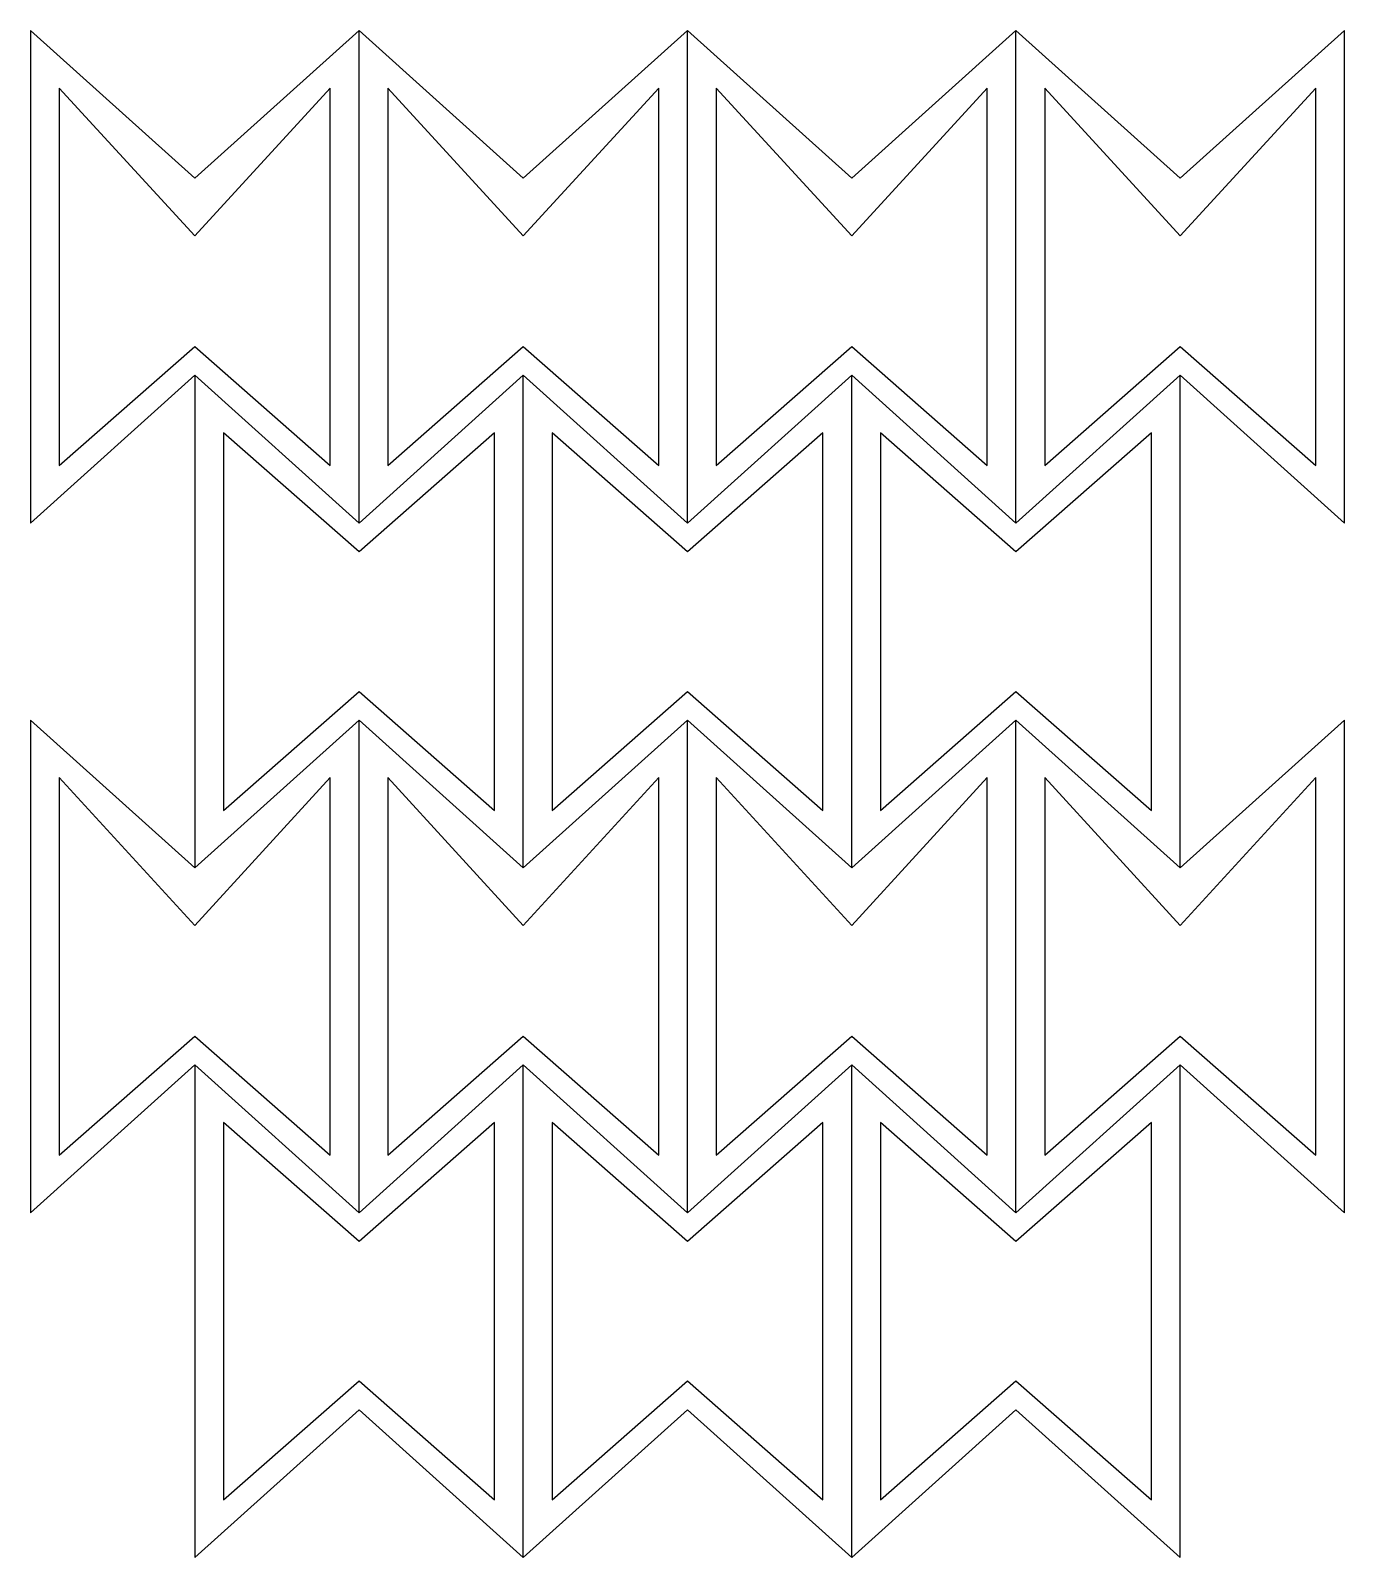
# Model space of a CAD drawing. Header units: metres. Extents: x 0 to 40, y 0 to 46.5.
import ezdxf

# ---------------------------------------------------------------- set-up
doc = ezdxf.new("R2010")
doc.units = ezdxf.units.M

msp = doc.modelspace()

# ---------------------------------------------------------------- linework, layer by layer
for p, q in [((5, 42), (0, 46.5)), ((0, 46.5), (0, 31.5)), ((10, 46.5), (5, 42)), ((10, 31.5), (10, 46.5)), ((15, 42), (10, 46.5)), ((20, 46.5), (15, 42)), ((20, 31.5), (20, 46.5)), ((25, 42), (20, 46.5)), ((30, 46.5), (25, 42)), ((30, 31.5), (30, 46.5)), ((35, 42), (30, 46.5)), ((40, 46.5), (35, 42)), ((40, 31.5), (40, 46.5)), ((5, 40.25), (0.875, 44.75)), ((0.875, 44.75), (0.875, 33.25)), ((9.125, 44.75), (5, 40.25)), ((9.125, 33.25), (9.125, 44.75)), ((15, 40.25), (10.875, 44.75)), ((10.875, 44.75), (10.875, 33.25)), ((19.125, 44.75), (15, 40.25)), ((19.125, 33.25), (19.125, 44.75)), ((25, 40.25), (20.875, 44.75)), ((20.875, 44.75), (20.875, 33.25)), ((29.125, 44.75), (25, 40.25)), ((29.125, 33.25), (29.125, 44.75)), ((35, 40.25), (30.875, 44.75)), ((30.875, 44.75), (30.875, 33.25)), ((39.125, 44.75), (35, 40.25)), ((39.125, 33.25), (39.125, 44.75)), ((0.875, 33.25), (5, 36.875)), ((5, 36.875), (9.125, 33.25)), ((10.875, 33.25), (15, 36.875)), ((15, 36.875), (19.125, 33.25)), ((20.875, 33.25), (25, 36.875)), ((25, 36.875), (29.125, 33.25)), ((30.875, 33.25), (35, 36.875)), ((35, 36.875), (39.125, 33.25)), ((0, 31.5), (5, 36)), ((10, 31.5), (5, 36)), ((5, 36), (5, 21)), ((15, 36), (10, 31.5)), ((15, 21), (15, 36)), ((20, 31.5), (15, 36)), ((25, 36), (20, 31.5)), ((25, 21), (25, 36)), ((30, 31.5), (25, 36)), ((35, 36), (30, 31.5)), ((35, 21), (35, 36)), ((35, 36), (40, 31.5)), ((10, 30.625), (5.875, 34.25)), ((5.875, 34.25), (5.875, 22.75)), ((14.125, 34.25), (10, 30.625)), ((14.125, 22.75), (14.125, 34.25)), ((20, 30.625), (15.875, 34.25)), ((15.875, 34.25), (15.875, 22.75)), ((24.125, 34.25), (20, 30.625)), ((24.125, 22.75), (24.125, 34.25)), ((30, 30.625), (25.875, 34.25)), ((25.875, 34.25), (25.875, 22.75)), ((34.125, 34.25), (30, 30.625)), ((34.125, 22.75), (34.125, 34.25)), ((5.875, 22.75), (10, 26.375)), ((10, 26.375), (14.125, 22.75)), ((15.875, 22.75), (20, 26.375)), ((20, 26.375), (24.125, 22.75)), ((25.875, 22.75), (30, 26.375)), ((30, 26.375), (34.125, 22.75)), ((5, 21), (0, 25.5)), ((0, 25.5), (0, 10.5)), ((10, 25.5), (5, 21)), ((10, 10.5), (10, 25.5)), ((15, 21), (10, 25.5)), ((20, 25.5), (15, 21)), ((20, 10.5), (20, 25.5)), ((25, 21), (20, 25.5)), ((30, 25.5), (25, 21)), ((30, 10.5), (30, 25.5)), ((35, 21), (30, 25.5)), ((40, 25.5), (35, 21)), ((40, 10.5), (40, 25.5)), ((5, 19.25), (0.875, 23.75)), ((0.875, 23.75), (0.875, 12.25)), ((9.125, 23.75), (5, 19.25)), ((9.125, 12.25), (9.125, 23.75)), ((15, 19.25), (10.875, 23.75)), ((10.875, 23.75), (10.875, 12.25)), ((19.125, 23.75), (15, 19.25)), ((19.125, 12.25), (19.125, 23.75)), ((25, 19.25), (20.875, 23.75)), ((20.875, 23.75), (20.875, 12.25)), ((29.125, 23.75), (25, 19.25)), ((29.125, 12.25), (29.125, 23.75)), ((35, 19.25), (30.875, 23.75)), ((30.875, 23.75), (30.875, 12.25)), ((39.125, 23.75), (35, 19.25)), ((39.125, 12.25), (39.125, 23.75)), ((0.875, 12.25), (5, 15.875)), ((5, 15.875), (9.125, 12.25)), ((10.875, 12.25), (15, 15.875)), ((15, 15.875), (19.125, 12.25)), ((20.875, 12.25), (25, 15.875)), ((25, 15.875), (29.125, 12.25)), ((30.875, 12.25), (35, 15.875)), ((35, 15.875), (39.125, 12.25)), ((0, 10.5), (5, 15)), ((10, 10.5), (5, 15)), ((5, 15), (5, 0)), ((15, 15), (10, 10.5)), ((15, 0), (15, 15)), ((20, 10.5), (15, 15)), ((25, 15), (20, 10.5)), ((25, 0), (25, 15)), ((30, 10.5), (25, 15)), ((35, 15), (30, 10.5)), ((35, 0), (35, 15)), ((35, 15), (40, 10.5)), ((10, 9.625), (5.875, 13.25)), ((5.875, 13.25), (5.875, 1.75)), ((14.125, 13.25), (10, 9.625)), ((14.125, 1.75), (14.125, 13.25)), ((20, 9.625), (15.875, 13.25)), ((15.875, 13.25), (15.875, 1.75)), ((24.125, 13.25), (20, 9.625)), ((24.125, 1.75), (24.125, 13.25)), ((30, 9.625), (25.875, 13.25)), ((25.875, 13.25), (25.875, 1.75)), ((34.125, 13.25), (30, 9.625)), ((34.125, 1.75), (34.125, 13.25)), ((5.875, 1.75), (10, 5.375)), ((10, 5.375), (14.125, 1.75)), ((15.875, 1.75), (20, 5.375)), ((20, 5.375), (24.125, 1.75)), ((25.875, 1.75), (30, 5.375)), ((30, 5.375), (34.125, 1.75)), ((5, 0), (10, 4.5)), ((10, 4.5), (15, 0)), ((15, 0), (20, 4.5)), ((20, 4.5), (25, 0)), ((25, 0), (30, 4.5)), ((30, 4.5), (35, 0))]:
    msp.add_line(p, q)

doc.saveas('drawing.dxf')
